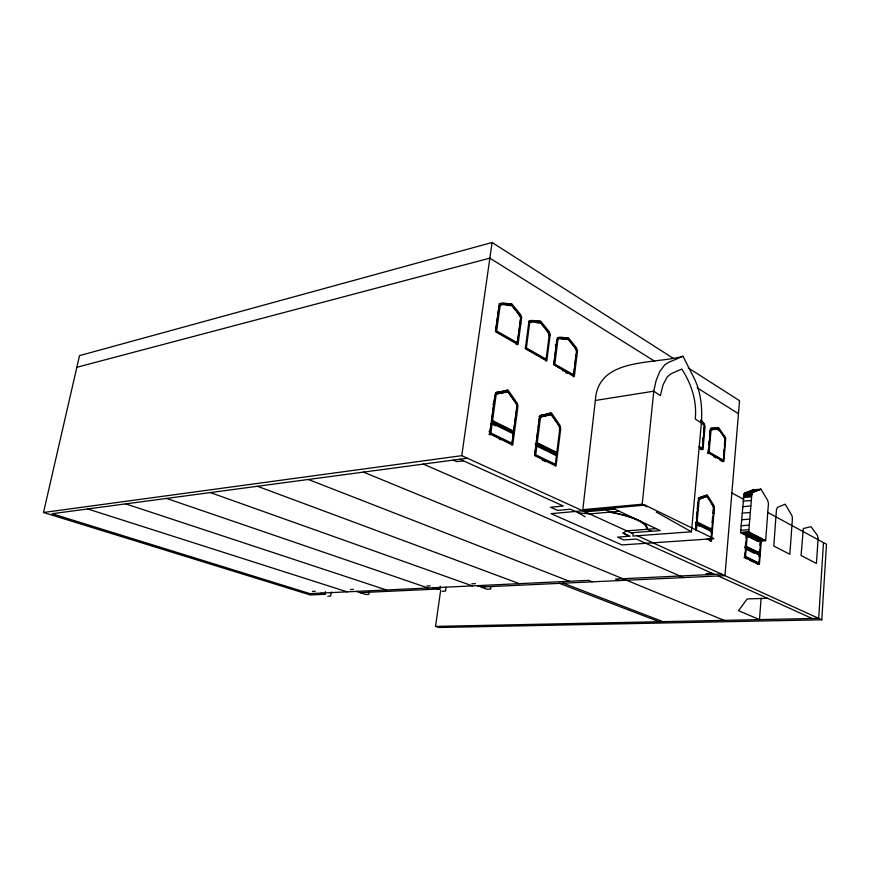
<?xml version="1.0" encoding="UTF-8"?>
<svg xmlns="http://www.w3.org/2000/svg" width="870" height="870" viewBox="0 0 870 870"><rect width="100%" height="100%" fill="white"/><g stroke="black" fill="none" stroke-linecap="round" stroke-linejoin="round"><path stroke-width="1.3" d="M576.397 351.48L576.386 350.621M520.63 318.039L519.868 324.097L520.956 323.857M823.477 542.63L818.692 618.374L435.522 626.411L440.677 590.262M435.522 626.411L438.991 627.509L821.78 619.788L826.5 544.261L767.557 512.321M673.413 358.429L492.094 242.491L79.529 355.623L43.5 512.495L461.763 455.662L633.175 533.799L632.936 536.072L691.454 531.787L701.372 423.081C702.438 408.204 700.992 392.718 694.564 379.092L683.026 356.254C653.511 364.671 597.69 357.081 595.352 400.461L582.802 509.679L642.212 504.219L646.899 506.84M758.694 561.715L758.412 564.456M759.097 556.506L759.597 549.949M759.956 545.218L760.271 541.216M746.188 548.655L759.597 555.267L758.999 563.042L745.557 556.528L746.188 548.655L745.166 548.72L754.105 553.124M745.699 542.075L745.351 546.469L759.76 553.048L760.695 540.857M761.272 541.151L759.423 564.402L744.872 557.279L746.645 535.039M761.098 598.277L759.488 619.614L738.532 610.675L747.178 598.941L767.492 598.277M758.749 553.102L758.847 551.928M744.818 553.124L744.546 556.582L757.987 563.097M746.047 537.638L746.232 535.42M759.76 553.048L746.362 546.404L747.243 535.344M765.654 540.705L748.7 531.929L751.876 493.942L752.963 492.202L760.902 489.147L767.688 500.348L768.449 503.502L765.654 540.705L757.596 541.227L740.577 532.505L743.98 494.236L744.905 492.953L752.876 489.908L760.902 489.147M722.47 459.436L722.383 460.339L708.082 452.193L708.365 449.061M722.937 461.568L723.09 459.795M723.459 455.456L723.938 449.823M724.362 444.907L724.808 439.807M711.54 503.502L713.291 505.992A3.404 1.816 84.6 0 1 713.704 508.602L711.899 529.33L710.866 529.406L710.975 528.188M710.942 536.224L710.409 541.281M711.225 532.973L711.616 528.503M712.128 522.598L712.617 517.019M708.811 539.291L710.997 539.781L711.703 531.646L696.924 524.36L695.88 524.436L695.587 527.698M708.702 445.32L709.072 441.188M709.529 436L710.007 430.672A1.381 0.729 82.8 0 1 710.148 430.139M701.492 447.484L701.405 448.398L698.871 446.952M702.133 447.843L701.862 449.855M702.536 443.439L703.058 437.697M703.504 432.694L703.982 427.496M696.413 518.661L697.033 511.723M697.251 509.331L697.892 502.294M695.695 530.341L698.371 500.75A4.654 2.512 84.5 0 1 699.708 497.76L707.256 494.986L713.791 505.35A4.6 2.458 84.6 0 1 714.346 508.874L711.453 541.216L706.908 539.019M696.359 530.667L696.924 524.36M711.899 529.33L697.131 522.011L699.078 500.728A3.436 1.86 84.5 0 1 699.828 499.054L707.158 496.346L708.028 497.836M642.212 504.219L653.783 391.185L656.1 380.581L659.775 371.49L664.647 364.954L668.312 362.485L683.026 356.254M630.924 532.777L660.286 530.569L614.807 509.167L615.101 506.481M559.443 430.389L559.54 429.562A5.296 3.262 81.9 0 0 558.877 425.495L558.214 424.451M573.624 374.578L573.243 376.786M573.765 373.426L574.428 367.89M574.7 365.65L576.071 354.242M549.035 335.918L548.905 333.558L547.632 331.296M555.125 465.831L559.769 429.04A3.926 2.414 81.9 0 0 559.279 426.017L557.279 423.168M572.808 374.111L572.688 375.122L553.777 364.356L556.147 345.368M556.376 343.487L556.811 340.061A1.588 0.968 79.3 0 1 557.007 339.474L558.105 338.898M545.262 358.407L545.131 359.44L525.306 348.152M545.871 360.93L549.329 334.461L545.37 328.588M535.365 449.301L534.648 454.945L554.375 464.504L555.462 464.373L535.735 454.803L536.92 445.451L535.833 445.592L535.518 448.061M536.333 441.634L537.823 429.834M538.138 427.344L538.856 421.722M539.008 420.46L539.248 418.807A3.958 2.469 81.6 0 1 540.292 416.958L542.869 416.425M537.258 442.786L536.17 442.928L555.821 452.661L556.909 452.52L537.258 442.786L540.324 418.633A3.969 2.469 81.6 0 1 541.368 416.795L544.337 416.143M511.799 444.896L514.485 424.549M514.638 423.396L516.193 411.575M516.334 410.488L516.736 407.464A5.492 3.502 80.9 0 0 516.04 403.234L515.334 402.147M512.104 443.341L513.354 433.825L492.202 423.396L491.104 423.559L489.777 433.216L511.005 443.493L512.104 443.341L490.876 433.053L489.777 433.216M500.098 391.794L497.009 392.283A5.579 3.589 80.4 0 0 494.986 395.643L491.474 420.808L512.626 431.281L513.713 431.118L516.9 406.888A4.067 2.588 80.9 0 0 516.399 403.756L514.333 400.798M516.508 342.008L516.367 343.063L495.552 331.209L498.945 306.751C498.891 299.726 507.667 304.924 511.603 303.63L520.651 314.657L521.685 317.354L518.052 344.596L495.53 331.709L499.097 305.957M519.749 325.054L517.139 344.596L516.095 344.324M490.941 586.434L490.593 589.077L487.026 589.24L481.349 587.217L484.916 587.043M494.802 396.948L489.745 433.869L512.724 445.092L517.824 407.29A5.503 3.502 80.9 0 0 517.128 403.06L507.993 389.988L504.556 390.913M490.876 433.053L492.202 423.396M513.713 431.118L492.572 420.645L496.009 395.719A4.122 2.653 80.4 0 1 497.14 393.838L498.76 393.49M461.763 455.662L492.094 242.491M446.06 587.119L445.494 591.111L442.145 591.263M440.253 586.26L439.796 589.142L436.435 589.294M369.282 591.687L368.858 594.351L365.846 594.493L356.298 591.415M331.318 592.111L330.665 596.08L327.816 596.211M43.5 512.495L310.362 594.971L324.945 594.286L325.38 591.633M494.823 396.372L494.91 395.904A4.111 2.653 80.4 0 1 496.052 394.023L500.348 393.229M710.333 429.845L713.737 429.388M528.514 321.182L539.465 321.193L543.021 325.772M499.01 303.684L510.527 303.869L512.778 306.805M628.531 536.355L623.05 533.027L626.704 530.852L656.111 528.601M705.603 495.454L698.958 497.77M710.344 428.475L716.075 428.116M506.003 390.543L506.905 390.184L509.037 393.457M548.165 413.794L550.351 413.043L552.406 416.208M557.3 337.603L567.175 337.788L569.317 340.583M76.843 367.281L489.864 258.14L654.718 361.278M546.773 415.566L550.329 414.805M544.74 414.588L551.428 412.869L559.954 425.332A5.296 3.262 81.9 0 1 560.617 429.41L556.039 466.048L534.691 455.608L539.378 418.59A5.372 3.339 81.6 0 1 541.238 415.305L541.618 415.24M547.6 414.033L543.021 414.936M544.979 415.969L551.406 414.631M502.784 391.304L505.655 390.728M503.045 392.718L506.873 392M543.261 416.317L546.066 415.795M548.415 340.833L549.492 340.616M555.299 344.868L556.376 344.661M501.109 393.088L507.971 391.815M541.564 415.218L544.109 414.772M500.859 391.663L503.871 391.108M575.755 356.874L576.821 356.667M542.641 415.044L540.161 415.469A5.361 3.339 81.6 0 0 539.813 415.697M499.249 393.414L502.207 392.903M499.01 391.989L501.957 391.467M492.735 404.245L493.834 404.061M595.352 400.461L653.783 391.185L660.395 395.611L663.038 384.823L667.312 376.797L671.161 373.687L681.786 369.043C691.4 383.8 697.12 401.277 695.25 418.97L701.372 423.081M498.521 392.055L495.911 392.479A5.568 3.589 80.4 0 0 495.541 392.696M515.627 415.893L516.715 415.719M491.474 420.808L492.572 420.645M488.973 431.683L490.071 431.52M490.017 434.119L488.918 434.271L490.038 434.815M514.453 432.923L513.354 433.086L491.55 422.32M558.551 437.73L559.627 437.577M536.203 443.678L535.115 443.83L556.517 454.39L557.594 454.26M699.795 447.974L703.004 449.529L705.048 426.463L704.254 423.864L703.232 423.994M467.375 458.218L52.08 513.724L309.927 593.623L588.598 580.355L592.307 581.834M463.362 460.785L456.826 461.655L453.346 460.089M710.942 428.377L714.825 428.171M724.786 435.859L723.764 435.99L724.851 438.926M716.347 429.345L717.641 429.149L718.587 430.498M716.217 428.171L718.75 427.79L725.776 438.045L723.851 461.644L708.376 452.781L710.398 430.106L711.867 428.236M752.224 490.31L760.25 489.56M751.18 490.789L759.205 490.038M749.886 491.289L757.922 490.539M748.494 491.789L756.541 491.039M747.156 492.235L755.203 491.485M746.003 492.605L754.062 491.854M745.209 492.855L753.268 492.105M701.209 497.074L702.242 496.977M744.905 492.953L752.963 492.202M744.633 493.181L752.702 492.442M744.394 493.486L752.452 492.735M744.176 493.834L752.235 493.083M743.98 494.236L752.039 493.486M743.817 494.682L751.876 493.942M743.676 495.171L751.745 494.432M743.578 495.704L751.647 494.965M743.502 496.259L751.571 495.519M585.042 511.864L614.807 509.167M743.404 497.499L751.473 496.77M619.309 511.288L589.588 513.931L578.419 512.843L570.415 509.222L557.626 510.407L550.525 507.232L563.336 506.014L459.893 459.219M743.111 501.207L751.18 500.489M742.665 506.688L750.745 505.992M713.976 513.202L712.943 513.289L713.313 508.961A4.6 2.458 84.6 0 0 712.769 505.437L712.258 504.567M742.143 513.148L750.234 512.484M697.131 522.011L696.098 522.098L710.866 529.406M696.37 522.859L695.326 522.935L712.443 530.809M741.61 519.771L749.712 519.14M741.12 525.752L749.233 525.154M710.67 531.722L711.703 531.646M740.761 530.276L748.874 529.689M740.577 532.505L748.7 531.929M740.772 532.712L748.896 532.135M741.61 533.125L749.722 532.56M742.882 533.778L750.995 533.212M715.053 428.247L717.728 427.92L721.698 433.173M744.405 534.55L752.517 533.984M745.992 535.354L754.083 534.789M747.439 536.083L755.53 535.529M748.548 536.649L756.639 536.094M749.146 536.953L757.237 536.399M749.353 537.051L757.433 536.507M750.092 537.432L758.172 536.888M751.299 538.041L759.379 537.497M752.778 538.791L760.858 538.258M754.344 539.585L762.403 539.052M755.791 540.313L763.849 539.781M756.933 540.89L764.991 540.368M745.351 546.469L746.362 546.404M745.677 547.23L744.655 547.295L760.26 554.451M758.586 555.321L759.597 555.267M312.417 591.404L315.266 591.263M350.447 589.534L353.459 589.381M426.865 586.01L430.226 585.847M471.812 583.803L475.39 583.629M712.182 573.352L706.048 573.656L708.278 574.657M713.922 429.486L715.183 429.421M721.415 574.026L615.514 579.072L619.201 580.573M432.651 588L436.011 587.837M477.576 585.869L481.153 585.695M360.126 592.644L439.872 588.936L436.066 587.62M712.715 429.519L718.663 429.019L719.599 430.356M712.704 429.41L711.16 430.008A1.381 0.729 82.8 0 0 711.029 430.541L709.104 452.074L723.405 460.219L725.221 438.48L719.892 430.933M535.855 322.596L539.552 322.922M562.063 339.137L567.262 339.474M506.721 305.25L510.614 305.642M530.939 322.27L528.775 322.759A1.631 1.011 78.5 0 0 528.568 323.357M501.566 304.837L499.282 305.294A1.675 1.055 77.5 0 0 499.065 305.914M321.117 593.09L324.945 594.286M87.696 508.961L347.119 591.85M125.748 503.882L386.454 589.98M166.518 498.423L428.127 588M210.301 492.572L472.345 585.891M477.63 585.64L481.414 587L724.96 575.646L739.554 400.711L688.235 367.901M257.433 486.276L519.346 583.65M563.314 583.183L662.907 621.648M559.475 583.357L659.166 621.724M308.328 479.479L569.415 581.269M363.442 472.105L724.144 620.364M423.342 464.101L683.602 577.571M623.05 533.027L630.065 536.203L617.472 537.127L623.79 539.944L636.361 539.052L714.411 574.363M718.185 575.962L812.21 618.516M636.883 535.496L821.78 619.788M605.846 509.983L611.077 512.419L615.558 513.3A51.08 12.865 6.5 0 1 646.573 527.785L646.584 528.971L651.445 531.233M499.423 439.35L500.228 439.741M542.206 460.023L543.609 460.698M544.359 461.056L545.544 461.633M744.024 557.507L744.731 557.855M745.818 558.377L747.123 559.008M749.712 560.258L750.669 560.715M751.18 560.965L751.984 561.357M753.018 561.857L754.279 562.466M755.617 563.107L757.835 564.184M708.474 538.563L710.997 539.781M536.92 445.451L556.582 455.151L555.506 455.282L536.986 446.169M491.104 423.559L495.802 425.876M695.88 524.436L699.295 526.122M731.855 492.975L743.752 499.423M656.284 512.093L691.454 531.787M562.368 370.598L563.086 371.012M565.674 372.48L567.447 373.491M700.143 448.876L701.231 449.496M707.538 453.074L708.289 453.498M713.574 456.511L714.596 457.087M715.314 457.5L715.999 457.881M719.86 460.078L722.23 461.415M546.208 359.234L526.383 347.935L529.645 323.129A1.631 1.011 78.5 0 1 529.852 322.52L530.733 321.933L540.618 322.694M699.904 446.832L702.427 448.267L704.395 426.333L702.133 422.613M578.419 512.843L585.129 516.758M697.196 387.846L738.478 413.674M518.074 313.135L520.532 317.126M516.715 311.525L520.804 317.561L517.454 342.845L496.639 330.981L500.141 305.664A1.675 1.055 77.5 0 1 500.37 305.044L501.294 304.456L511.69 305.392M574.983 347.543L576.31 350.186M515.16 309.676L517.324 312.33M547.306 330.959L543.891 326.805M574.059 346.434L576.647 350.653L573.754 374.926L554.842 364.149L557.877 339.844A1.599 0.968 79.3 0 1 558.072 339.256L558.91 338.658L568.327 339.267M572.819 344.933L574.722 347.25M513.604 307.795L515.769 310.481M571.405 343.215L573.471 345.738M544.522 327.609L541.064 323.303M569.981 341.442L572.047 344.009M512.202 306.044L514.203 308.578M703.895 423.407L701.035 419.742M568.697 339.822L570.622 342.236M701.133 421.341L702.84 423.407M722.067 433.804L723.024 435.033M700.72 420.678L701.851 422.135M512.985 398.971L514.866 401.625M513.517 399.787L509.929 394.708M556.028 421.428L557.855 423.984M554.603 419.416L556.593 422.233M511.984 397.666L508.548 392.707M553.168 417.361L555.158 420.221M551.874 415.447L553.712 418.144M710.583 502.055L712.204 504.296M711.236 502.849L708.387 498.673M709.028 499.445L706.222 495.084M706.233 496.618L698.784 499.152A3.436 1.86 84.5 0 0 698.208 500.152M703.395 424.288L703.939 425.832M610.359 512.082A51.743 13.028 6.5 0 1 647.258 529.275M698.186 498.336A4.644 2.512 84.5 0 1 698.414 498.075M538.943 416.708A5.361 3.339 81.6 0 1 539.204 416.317M577.473 350.849L574.309 376.59L553.842 364.878L556.93 340.159C557.279 334.471 564.858 338.974 568.24 337.571L576.505 347.88L577.473 350.849M550.199 334.678L546.795 360.941L525.328 348.652L528.655 323.433C529.123 317.561 537.007 322.4 540.542 320.965L549.177 331.622L550.199 334.678M818.126 538.41L816.43 563.466L801.074 555.495L803.325 528.525L810.992 526.665L817.332 535.278L818.126 538.41M792.385 519.183L789.84 554.299L773.789 546.012L776.399 510.549A5.046 2.501 84.7 0 1 777.693 507.286L785.186 504.198L791.798 515.366A4.992 2.447 84.8 0 1 792.385 519.183M644.996 505.1L551.091 513.67L621.952 544.935L713.868 538.66L644.996 505.1"/></g></svg>
